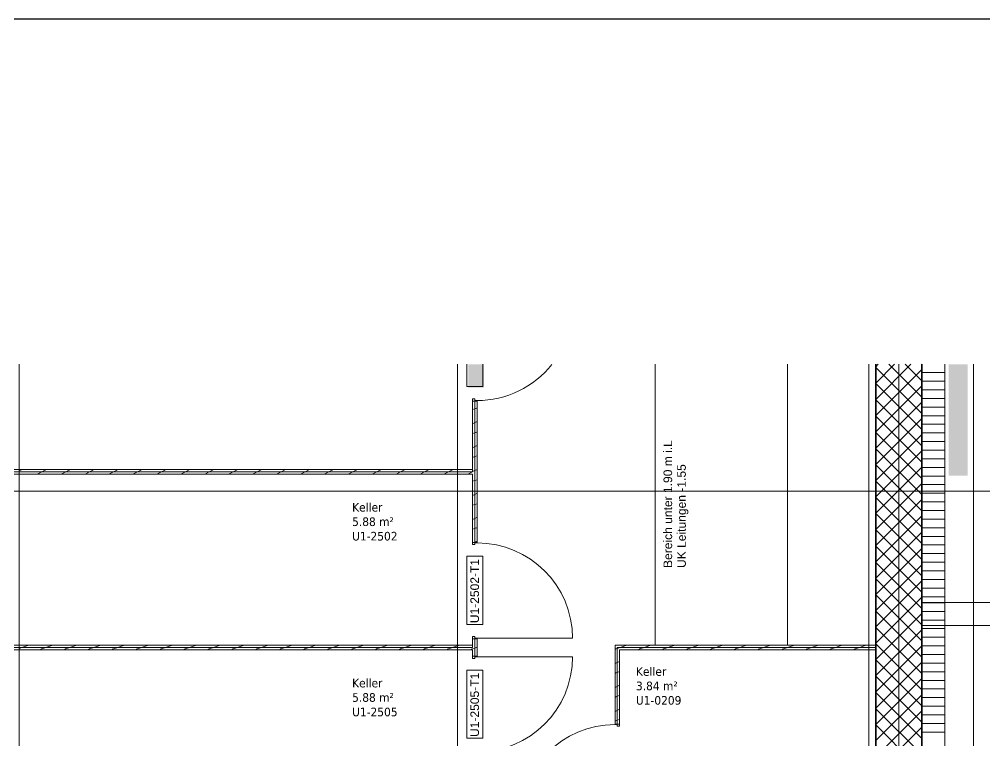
# Model space of a CAD drawing. Extents: x -932 to 937, y -179 to 471.
# Drawn here: x -816.6 to -648.6, y 340 to 465.5 of the extents above; entities that cross this region are included whole.
import ezdxf
from ezdxf.lldxf.tags import DXFTag

# ---------------------------------------------------------------- set-up
doc = ezdxf.new("R2010")
doc.units = 0
doc.layers.get('0').update_dxf_attribs({"lineweight": 13})
for name, color, linetype, lineweight in [('A-AREA-____-IDEN', 7, 'Continuous', 5), ('A-DOOR-____-IDEN', 7, 'Continuous', 5), ('A-DOOR-FRAM-MCUT', 7, 'Continuous', 9), ('A-DOOR-OPNG-OTLN', 7, 'Continuous', 9), ('A-FLOR-____-OVHD', 7, 'Strichpunkt - Fein', 9), ('A-WALL-____-MCUT', 7, 'Continuous', 35), ('A-WALL-____-PATT', 7, 'Continuous', 35), ('A-WALL-FNSH-MCUT', 7, 'Continuous', 35), ('E-LITE-EQPM-OTLN', 7, 'Continuous', 9), ('S-COLS-____-OTLN', 7, 'Continuous', 9), ('S-GRID-____-OTLN', 7, 'Continuous', 5), ('Text', 7, 'Continuous', 5)]:
    doc.layers.add(name, color=color, linetype=linetype, lineweight=lineweight)
doc.layers.add('A-DETL-____-OTLN', color=5, linetype='Continuous', lineweight=9, true_color=0x0000ff)
doc.styles.get("Standard").update_dxf_attribs({"font": 'arial.ttf'})
tags = doc.linetypes.add('_Rasterlinie_', pattern=[0.375, 0.2, -0.05, 0.075, -0.05]).pattern_tags.tags
tags[10:11] = [DXFTag(74, 4), DXFTag(75, 0), DXFTag(340, '0'), DXFTag(46, 1.0), DXFTag(50, 0.0), DXFTag(44, 0.0), DXFTag(45, 0.0)]
tags[8:9] = [DXFTag(74, 4), DXFTag(75, 0), DXFTag(340, '0'), DXFTag(46, 1.0), DXFTag(50, 0.0), DXFTag(44, 0.0), DXFTag(45, 0.0)]
tags[6:7] = [DXFTag(74, 4), DXFTag(75, 0), DXFTag(340, '0'), DXFTag(46, 1.0), DXFTag(50, 0.0), DXFTag(44, 0.0), DXFTag(45, 0.0)]
tags[4:5] = [DXFTag(74, 4), DXFTag(75, 0), DXFTag(340, '0'), DXFTag(46, 1.0), DXFTag(50, 0.0), DXFTag(44, 0.0), DXFTag(45, 0.0)]
tags = doc.linetypes.add('Gestrichelt', pattern=[0.1, 0.05, -0.05]).pattern_tags.tags
tags[6:7] = [DXFTag(74, 4), DXFTag(75, 0), DXFTag(340, '0'), DXFTag(46, 1.0), DXFTag(50, 0.0), DXFTag(44, 0.0), DXFTag(45, 0.0)]
tags[4:5] = [DXFTag(74, 4), DXFTag(75, 0), DXFTag(340, '0'), DXFTag(46, 1.0), DXFTag(50, 0.0), DXFTag(44, 0.0), DXFTag(45, 0.0)]
tags = doc.linetypes.add('Strichpunkt - Fein', pattern=[0.2, 0.1, -0.05, 0, -0.05]).pattern_tags.tags
tags[10:11] = [DXFTag(74, 4), DXFTag(75, 0), DXFTag(340, '0'), DXFTag(46, 1.0), DXFTag(50, 0.0), DXFTag(44, 0.0), DXFTag(45, 0.0)]
tags[8:9] = [DXFTag(74, 4), DXFTag(75, 0), DXFTag(340, '0'), DXFTag(46, 1.0), DXFTag(50, 0.0), DXFTag(44, 0.0), DXFTag(45, 0.0)]
tags[6:7] = [DXFTag(74, 4), DXFTag(75, 0), DXFTag(340, '0'), DXFTag(46, 1.0), DXFTag(50, 0.0), DXFTag(44, 0.0), DXFTag(45, 0.0)]
tags[4:5] = [DXFTag(74, 4), DXFTag(75, 0), DXFTag(340, '0'), DXFTag(46, 1.0), DXFTag(50, 0.0), DXFTag(44, 0.0), DXFTag(45, 0.0)]

# ---------------------------------------------------------------- blocks, each defined once
blk = doc.blocks.new('Referenz-A0UJ2H83XE', base_point=(-932.31, -115.76))
at = {"layer": 'A-DETL-____-OTLN', "color": 0, "linetype": 'Gestrichelt', "ltscale": 0.13}
for p, q in [((-705.94, 405.49), (-705.94, 356.61)), ((-682.94, 356.61), (-682.94, 405.49))]:
    blk.add_line(p, q, dxfattribs=at)
at = {"layer": 'A-DOOR-____-IDEN', "color": 0, "linetype": 'Continuous', "ltscale": 0.13}
for p, q in [((-738.73, 401.62), (-738.73, 405.49)), ((-735.95, 405.49), (-735.95, 401.62)), ((-735.95, 401.62), (-738.73, 401.62)), ((-738.73, 360.24), (-738.73, 372.08)), ((-738.73, 372.08), (-735.95, 372.08)), ((-735.95, 372.08), (-735.95, 360.24)), ((-735.95, 360.24), (-738.73, 360.24)), ((-738.73, 340.44), (-738.73, 352.28)), ((-738.73, 352.28), (-735.95, 352.28)), ((-735.95, 352.28), (-735.95, 340.44)), ((-735.95, 340.44), (-738.73, 340.44))]:
    blk.add_line(p, q, dxfattribs=at)
at = {"layer": 'A-DOOR-____-IDEN', "color": 7, "linetype": 'Continuous', "ltscale": 0.13, "true_color": 0xffffff}
for points in [[(-738.49, 401.44), (-738.49, 405.49), (-737.72, 405.49)], [(-738.49, 401.44), (-737.72, 405.49), (-735.73, 405.49)], [(-738.49, 401.44), (-735.73, 405.49), (-735.73, 401.44)]]:
    blk.add_solid(points, dxfattribs=at)
at = {"layer": 'A-DOOR-FRAM-MCUT', "color": 0, "linetype": 'Continuous', "ltscale": 0.13}
for p, q in [((-737.74, 399.49), (-737.34, 399.49)), ((-737.74, 399.09), (-737.74, 399.49)), ((-736.94, 399.09), (-737.74, 399.09)), ((-737.34, 399.49), (-737.34, 399.19)), ((-737.34, 399.19), (-736.94, 399.19)), ((-736.94, 399.19), (-736.94, 399.09)), ((-736.94, 374.51), (-737.74, 374.51)), ((-737.74, 374.51), (-737.74, 374.11)), ((-737.74, 374.11), (-737.34, 374.11)), ((-737.34, 374.11), (-737.34, 374.41)), ((-737.34, 374.41), (-736.94, 374.41)), ((-736.94, 374.41), (-736.94, 374.51)), ((-737.34, 358.11), (-737.74, 358.11)), ((-737.74, 358.11), (-737.74, 357.71)), ((-737.34, 357.81), (-737.34, 358.11)), ((-737.74, 357.71), (-736.94, 357.71)), ((-736.94, 357.81), (-737.34, 357.81)), ((-736.94, 357.71), (-736.94, 357.81)), ((-737.74, 354.71), (-736.94, 354.71)), ((-737.74, 354.31), (-737.74, 354.71)), ((-737.34, 354.61), (-737.34, 354.31)), ((-736.94, 354.61), (-737.34, 354.61)), ((-736.94, 354.71), (-736.94, 354.61)), ((-737.34, 354.31), (-737.74, 354.31)), ((-712.94, 342.89), (-712.14, 342.89)), ((-712.94, 342.79), (-712.94, 342.89)), ((-712.14, 342.89), (-712.14, 342.49)), ((-712.54, 342.79), (-712.94, 342.79)), ((-712.54, 342.49), (-712.54, 342.79)), ((-712.14, 342.49), (-712.54, 342.49))]:
    blk.add_line(p, q, dxfattribs=at)
at = {"layer": 'A-DOOR-OPNG-OTLN', "color": 0, "linetype": 'Continuous', "ltscale": 0.13}
for p, q in [((-736.94, 357.81), (-720.34, 357.81)), ((-736.94, 354.61), (-720.34, 354.61))]:
    blk.add_line(p, q, dxfattribs=at)
for centre, major_axis, end_param in [((-736.94, 415.79), (0, -16.6), 0.901019), ((-736.94, 357.81), (16.6, 0), 1.570796), ((-736.94, 354.61), (0, -16.6), 1.570796), ((-712.94, 326.19), (0, 16.6), 1.570796)]:
    blk.add_ellipse(centre, major_axis=major_axis, ratio=1, start_param=0, end_param=end_param, dxfattribs=at)
at = {"layer": 'A-FLOR-____-OVHD', "color": 0, "linetype": 'Strichpunkt - Fein', "ltscale": 0.13}
for p, q in [((-668.74, 405.49), (-668.74, 266.14)), ((-532.44, 364.04), (-659.54, 364.04)), ((-659.54, 360.04), (-528.44, 360.04))]:
    blk.add_line(p, q, dxfattribs=at)
at = {"layer": 'A-WALL-____-MCUT', "color": 0, "linetype": 'Continuous', "ltscale": 0.35}
for p, q in [((-667.54, 405.49), (-667.54, 264.94)), ((-659.54, 264.94), (-659.54, 405.49))]:
    blk.add_line(p, q, dxfattribs=at)
at = {"layer": 'A-WALL-____-MCUT', "color": 0, "linetype": 'Continuous', "lineweight": 9, "ltscale": 0.13}
for p, q in [((-655.54, 264.94), (-655.54, 405.49)), ((-737.34, 374.51), (-737.34, 399.09)), ((-737.74, 386.8), (-887.24, 386.8)), ((-737.74, 386.8), (-737.74, 387.2)), ((-737.74, 356.21), (-737.74, 356.61)), ((-737.34, 354.71), (-737.34, 357.71)), ((-737.74, 356.21), (-892.14, 356.21)), ((-667.54, 356.21), (-712.54, 356.21)), ((-712.54, 342.89), (-712.54, 356.21))]:
    blk.add_line(p, q, dxfattribs=at)
at = {"layer": 'A-WALL-____-PATT', "color": 0, "linetype": 'Continuous', "lineweight": 9, "ltscale": 0.13}
for p, q in [((-667.54, 405.05), (-667.11, 405.49)), ((-667.54, 402.22), (-664.28, 405.49)), ((-667.54, 399.39), (-661.45, 405.49)), ((-659.54, 399.78), (-665.25, 405.49)), ((-659.54, 402.61), (-662.42, 405.49)), ((-659.54, 405.44), (-659.59, 405.49)), ((-659.54, 396.95), (-667.54, 404.95)), ((-667.54, 396.56), (-659.54, 404.56)), ((-659.54, 404.05), (-655.54, 404.05)), ((-659.54, 394.13), (-667.54, 402.13)), ((-667.54, 393.74), (-659.54, 401.74)), ((-659.54, 402.55), (-655.54, 402.55)), ((-659.54, 401.05), (-655.54, 401.05)), ((-659.54, 391.3), (-667.54, 399.3)), ((-667.54, 390.91), (-659.54, 398.91)), ((-659.54, 399.55), (-655.54, 399.55)), ((-737.34, 397.76), (-737.74, 397.63)), ((-736.94, 397.89), (-737.34, 397.76)), ((-659.54, 398.05), (-655.54, 398.05)), ((-737.34, 395.34), (-737.74, 395.14)), ((-736.94, 395.54), (-737.34, 395.34)), ((-659.54, 388.47), (-667.54, 396.47)), ((-667.54, 388.08), (-659.54, 396.08)), ((-659.54, 396.55), (-655.54, 396.55)), ((-659.54, 395.05), (-655.54, 395.05)), ((-737.34, 393.59), (-737.74, 393.46)), ((-736.94, 393.73), (-737.34, 393.59)), ((-659.54, 385.64), (-667.54, 393.64)), ((-667.54, 385.25), (-659.54, 393.25)), ((-659.54, 393.55), (-655.54, 393.55)), ((-659.54, 392.05), (-655.54, 392.05)), ((-737.34, 391.17), (-737.74, 390.97)), ((-736.94, 391.37), (-737.34, 391.17)), ((-659.54, 382.81), (-667.54, 390.81)), ((-667.54, 382.42), (-659.54, 390.42)), ((-659.54, 390.55), (-655.54, 390.55)), ((-737.34, 389.43), (-737.74, 389.3)), ((-736.94, 389.56), (-737.34, 389.43)), ((-659.54, 389.05), (-655.54, 389.05)), ((-816.09, 387.2), (-816.64, 386.93)), ((-812.73, 386.8), (-813.53, 386.4)), ((-811.93, 387.2), (-812.73, 386.8)), ((-808.56, 386.8), (-809.36, 386.4)), ((-807.76, 387.2), (-808.56, 386.8)), ((-804.4, 386.8), (-805.2, 386.4)), ((-803.6, 387.2), (-804.4, 386.8)), ((-800.23, 386.8), (-801.03, 386.4)), ((-799.43, 387.2), (-800.23, 386.8)), ((-796.07, 386.8), (-796.87, 386.4)), ((-795.27, 387.2), (-796.07, 386.8)), ((-791.9, 386.8), (-792.7, 386.4)), ((-791.1, 387.2), (-791.9, 386.8)), ((-787.74, 386.8), (-788.54, 386.4)), ((-786.94, 387.2), (-787.74, 386.8)), ((-783.57, 386.8), (-784.37, 386.4)), ((-782.77, 387.2), (-783.57, 386.8)), ((-779.41, 386.8), (-780.21, 386.4)), ((-778.61, 387.2), (-779.41, 386.8)), ((-775.24, 386.8), (-776.04, 386.4)), ((-774.44, 387.2), (-775.24, 386.8)), ((-771.08, 386.8), (-771.88, 386.4)), ((-770.28, 387.2), (-771.08, 386.8)), ((-766.91, 386.8), (-767.71, 386.4)), ((-766.11, 387.2), (-766.91, 386.8)), ((-762.75, 386.8), (-763.55, 386.4)), ((-761.95, 387.2), (-762.75, 386.8)), ((-758.58, 386.8), (-759.38, 386.4)), ((-757.78, 387.2), (-758.58, 386.8)), ((-754.42, 386.8), (-755.22, 386.4)), ((-753.62, 387.2), (-754.42, 386.8)), ((-750.26, 386.8), (-751.06, 386.4)), ((-749.46, 387.2), (-750.26, 386.8)), ((-746.09, 386.8), (-746.89, 386.4)), ((-745.29, 387.2), (-746.09, 386.8)), ((-741.93, 386.8), (-742.73, 386.4)), ((-741.13, 387.2), (-741.93, 386.8)), ((-737.76, 386.8), (-738.56, 386.4)), ((-737.74, 386.81), (-737.76, 386.8)), ((-737.34, 387.01), (-737.74, 386.81)), ((-736.94, 387.21), (-737.34, 387.01)), ((-659.54, 379.98), (-667.54, 387.98)), ((-667.54, 379.59), (-659.54, 387.59)), ((-659.54, 387.55), (-655.54, 387.55)), ((-737.34, 385.26), (-737.74, 385.13)), ((-736.94, 385.4), (-737.34, 385.26)), ((-659.54, 377.15), (-667.54, 385.15)), ((-659.54, 386.05), (-655.54, 386.05)), ((-667.54, 376.77), (-659.54, 384.77)), ((-659.54, 384.55), (-655.54, 384.55)), ((-737.34, 382.84), (-737.74, 382.64)), ((-736.94, 383.04), (-737.34, 382.84)), ((-659.54, 374.33), (-667.54, 382.33)), ((-667.54, 373.94), (-659.54, 381.94)), ((-659.54, 383.05), (-655.54, 383.05)), ((-659.54, 381.55), (-655.54, 381.55)), ((-737.34, 381.1), (-737.74, 380.97)), ((-736.94, 381.23), (-737.34, 381.1)), ((-659.54, 380.05), (-655.54, 380.05)), ((-737.34, 378.68), (-737.74, 378.48)), ((-736.94, 378.88), (-737.34, 378.68)), ((-659.54, 371.5), (-667.54, 379.5)), ((-667.54, 371.11), (-659.54, 379.11)), ((-659.54, 378.55), (-655.54, 378.55)), ((-737.34, 376.94), (-737.74, 376.8)), ((-736.94, 377.07), (-737.34, 376.94)), ((-659.54, 368.67), (-667.54, 376.67)), ((-659.54, 377.05), (-655.54, 377.05)), ((-667.54, 368.28), (-659.54, 376.28)), ((-659.54, 375.55), (-655.54, 375.55)), ((-737.34, 374.52), (-737.35, 374.51)), ((-736.94, 374.72), (-737.34, 374.52)), ((-659.54, 365.84), (-667.54, 373.84)), ((-667.54, 365.45), (-659.54, 373.45)), ((-659.54, 374.05), (-655.54, 374.05)), ((-659.54, 372.55), (-655.54, 372.55)), ((-659.54, 363.01), (-667.54, 371.01)), ((-667.54, 362.62), (-659.54, 370.62)), ((-659.54, 371.05), (-655.54, 371.05)), ((-659.54, 360.18), (-667.54, 368.18)), ((-659.54, 369.55), (-655.54, 369.55)), ((-659.54, 368.05), (-655.54, 368.05)), ((-667.54, 359.79), (-659.54, 367.79)), ((-659.54, 366.55), (-655.54, 366.55)), ((-659.54, 357.36), (-667.54, 365.36)), ((-667.54, 356.97), (-659.54, 364.97)), ((-659.54, 365.05), (-655.54, 365.05)), ((-659.54, 363.99), (-655.54, 363.99)), ((-659.54, 354.53), (-667.54, 362.53)), ((-667.54, 354.14), (-659.54, 362.14)), ((-659.54, 362.49), (-655.54, 362.49)), ((-659.54, 351.7), (-667.54, 359.7)), ((-659.54, 360.99), (-655.54, 360.99)), ((-667.54, 351.31), (-659.54, 359.31)), ((-659.54, 359.49), (-655.54, 359.49)), ((-659.54, 357.99), (-655.54, 357.99)), ((-814.98, 356.61), (-816.18, 356.21)), ((-810.81, 356.61), (-812.01, 356.21)), ((-806.65, 356.61), (-807.85, 356.21)), ((-802.48, 356.61), (-803.68, 356.21)), ((-798.32, 356.61), (-799.52, 356.21)), ((-794.15, 356.61), (-795.35, 356.21)), ((-789.99, 356.61), (-791.19, 356.21)), ((-785.82, 356.61), (-787.02, 356.21)), ((-781.66, 356.61), (-782.86, 356.21)), ((-777.49, 356.61), (-778.69, 356.21)), ((-773.33, 356.61), (-774.53, 356.21)), ((-769.17, 356.61), (-770.37, 356.21)), ((-765, 356.61), (-766.2, 356.21)), ((-760.84, 356.61), (-762.04, 356.21)), ((-756.67, 356.61), (-757.87, 356.21)), ((-752.51, 356.61), (-753.71, 356.21)), ((-748.34, 356.61), (-749.54, 356.21)), ((-744.18, 356.61), (-745.38, 356.21)), ((-740.01, 356.61), (-741.21, 356.21)), ((-737.63, 357.71), (-737.74, 357.66)), ((-710.86, 356.61), (-712.06, 356.21)), ((-706.69, 356.61), (-707.89, 356.21)), ((-702.53, 356.61), (-703.73, 356.21)), ((-698.37, 356.61), (-699.57, 356.21)), ((-694.2, 356.61), (-695.4, 356.21)), ((-690.04, 356.61), (-691.24, 356.21)), ((-685.87, 356.61), (-687.07, 356.21)), ((-681.71, 356.61), (-682.91, 356.21)), ((-677.54, 356.61), (-678.74, 356.21)), ((-673.38, 356.61), (-674.58, 356.21)), ((-669.21, 356.61), (-670.41, 356.21)), ((-659.54, 348.87), (-667.54, 356.87)), ((-667.54, 348.48), (-659.54, 356.48)), ((-659.54, 356.49), (-655.54, 356.49)), ((-816.18, 356.21), (-816.64, 356.05)), ((-812.78, 355.95), (-812.97, 355.81)), ((-812.01, 356.21), (-812.75, 355.97)), ((-808.61, 355.95), (-808.8, 355.81)), ((-807.85, 356.21), (-808.58, 355.97)), ((-804.45, 355.95), (-804.64, 355.81)), ((-803.68, 356.21), (-804.42, 355.97)), ((-800.28, 355.95), (-800.47, 355.81)), ((-799.52, 356.21), (-800.25, 355.97)), ((-796.12, 355.95), (-796.31, 355.81)), ((-795.35, 356.21), (-796.09, 355.97)), ((-791.95, 355.95), (-792.14, 355.81)), ((-791.19, 356.21), (-791.92, 355.97)), ((-787.79, 355.95), (-787.98, 355.81)), ((-787.02, 356.21), (-787.76, 355.97)), ((-783.62, 355.95), (-783.81, 355.81)), ((-782.86, 356.21), (-783.59, 355.97)), ((-779.46, 355.95), (-779.65, 355.81)), ((-778.69, 356.21), (-779.43, 355.97)), ((-775.29, 355.95), (-775.48, 355.81)), ((-774.53, 356.21), (-775.26, 355.97)), ((-771.13, 355.95), (-771.32, 355.81)), ((-770.37, 356.21), (-771.1, 355.97)), ((-766.96, 355.95), (-767.15, 355.81)), ((-766.2, 356.21), (-766.93, 355.97)), ((-762.8, 355.95), (-762.99, 355.81)), ((-762.04, 356.21), (-762.77, 355.97)), ((-758.63, 355.95), (-758.82, 355.81)), ((-757.87, 356.21), (-758.6, 355.97)), ((-754.46, 355.95), (-754.66, 355.81)), ((-753.71, 356.21), (-754.44, 355.97)), ((-750.3, 355.95), (-750.49, 355.81)), ((-749.54, 356.21), (-750.27, 355.97)), ((-746.13, 355.95), (-746.33, 355.81)), ((-745.38, 356.21), (-746.11, 355.97)), ((-741.97, 355.95), (-742.16, 355.81)), ((-741.21, 356.21), (-741.94, 355.97)), ((-737.8, 355.95), (-738, 355.81)), ((-737.74, 355.98), (-737.78, 355.97)), ((-737.34, 356.11), (-737.74, 355.98)), ((-736.94, 356.25), (-737.34, 356.11)), ((-712.81, 355.96), (-712.94, 355.86)), ((-712.54, 356.05), (-712.79, 355.97)), ((-712.06, 356.21), (-712.54, 356.05)), ((-708.65, 355.96), (-708.84, 355.81)), ((-707.89, 356.21), (-708.62, 355.97)), ((-704.48, 355.96), (-704.68, 355.81)), ((-703.73, 356.21), (-704.45, 355.97)), ((-700.32, 355.96), (-700.51, 355.81)), ((-699.57, 356.21), (-700.29, 355.97)), ((-696.15, 355.96), (-696.35, 355.81)), ((-695.4, 356.21), (-696.12, 355.97)), ((-691.99, 355.96), (-692.18, 355.81)), ((-691.24, 356.21), (-691.96, 355.97)), ((-687.82, 355.96), (-688.02, 355.81)), ((-687.07, 356.21), (-687.79, 355.97)), ((-683.65, 355.96), (-683.85, 355.81)), ((-682.91, 356.21), (-683.63, 355.97)), ((-679.49, 355.96), (-679.69, 355.81)), ((-678.74, 356.21), (-679.46, 355.97)), ((-675.32, 355.96), (-675.52, 355.81)), ((-674.58, 356.21), (-675.3, 355.97)), ((-671.16, 355.96), (-671.36, 355.81)), ((-670.41, 356.21), (-671.13, 355.97)), ((-659.54, 354.99), (-655.54, 354.99)), ((-712.54, 353.6), (-712.94, 353.4)), ((-712.14, 353.8), (-712.54, 353.6)), ((-659.54, 346.04), (-667.54, 354.04)), ((-667.54, 345.65), (-659.54, 353.65)), ((-659.54, 353.49), (-655.54, 353.49)), ((-712.81, 351.79), (-712.94, 351.69)), ((-712.54, 351.88), (-712.78, 351.8)), ((-712.14, 352.02), (-712.54, 351.88)), ((-659.54, 351.99), (-655.54, 351.99)), ((-712.14, 349.63), (-712.54, 349.43)), ((-659.54, 343.21), (-667.54, 351.21)), ((-667.54, 342.82), (-659.54, 350.82)), ((-659.54, 350.49), (-655.54, 350.49)), ((-712.54, 349.43), (-712.94, 349.23)), ((-659.54, 340.39), (-667.54, 348.39)), ((-667.54, 340), (-659.54, 348)), ((-659.54, 348.99), (-655.54, 348.99)), ((-712.81, 347.63), (-712.94, 347.53)), ((-712.54, 347.72), (-712.78, 347.64)), ((-712.14, 347.85), (-712.54, 347.72)), ((-659.54, 347.49), (-655.54, 347.49)), ((-712.54, 345.27), (-712.94, 345.07)), ((-712.14, 345.47), (-712.54, 345.27)), ((-659.54, 337.56), (-667.54, 345.56)), ((-667.54, 337.17), (-659.54, 345.17)), ((-659.54, 345.99), (-655.54, 345.99)), ((-712.81, 343.46), (-712.94, 343.36)), ((-712.54, 343.55), (-712.78, 343.47)), ((-712.14, 343.69), (-712.54, 343.55)), ((-659.54, 344.49), (-655.54, 344.49)), ((-659.54, 342.99), (-655.54, 342.99)), ((-659.54, 334.73), (-667.54, 342.73)), ((-667.54, 334.34), (-659.54, 342.34)), ((-659.54, 341.49), (-655.54, 341.49))]:
    blk.add_line(p, q, dxfattribs=at)
at = {"layer": 'A-WALL-FNSH-MCUT', "color": 0, "linetype": 'Continuous', "lineweight": 9, "ltscale": 0.13}
for p, q in [((-816.64, 264.94), (-816.64, 405.49)), ((-737.74, 399.09), (-737.74, 387.2)), ((-736.94, 399.09), (-737.74, 399.09)), ((-736.94, 374.51), (-736.94, 399.09)), ((-737.74, 387.2), (-887.24, 387.2)), ((-887.24, 386.4), (-737.74, 386.4)), ((-737.74, 386.4), (-737.74, 374.51)), ((-737.74, 374.51), (-736.94, 374.51)), ((-737.74, 356.61), (-892.14, 356.61)), ((-737.74, 357.71), (-737.74, 356.61)), ((-736.94, 357.71), (-737.74, 357.71)), ((-736.94, 354.71), (-736.94, 357.71)), ((-667.54, 356.61), (-712.94, 356.61)), ((-712.94, 356.61), (-712.94, 342.89)), ((-892.14, 355.81), (-737.74, 355.81)), ((-737.74, 355.81), (-737.74, 354.71)), ((-737.74, 354.71), (-736.94, 354.71)), ((-712.14, 355.81), (-667.54, 355.81)), ((-712.14, 342.89), (-712.14, 355.81)), ((-712.94, 342.89), (-712.14, 342.89))]:
    blk.add_line(p, q, dxfattribs=at)
at = {"layer": 'E-LITE-EQPM-OTLN', "color": 0, "linetype": 'Continuous', "ltscale": 0.13}
for p, q in [((-655.5, 392.39), (-655.54, 392.39)), ((-655.54, 392.39), (-655.5, 392.39)), ((-655.54, 392), (-655.5, 392)), ((-655.5, 392), (-655.54, 392)), ((-655.5, 366.6), (-655.5, 392.39)), ((-655.5, 392.39), (-655.5, 392)), ((-655.5, 367), (-655.5, 392)), ((-655.5, 392), (-655.5, 367)), ((-655.5, 367), (-655.5, 392)), ((-655.54, 367), (-655.5, 367)), ((-655.54, 367), (-655.5, 367)), ((-655.5, 366.6), (-655.54, 366.6)), ((-655.5, 366.6), (-655.54, 366.6)), ((-655.5, 367), (-655.5, 366.6))]:
    blk.add_line(p, q, dxfattribs=at)
at = {"layer": 'S-COLS-____-OTLN', "color": 0, "linetype": 'Continuous', "ltscale": 0.13}
blk.add_line((-650.54, 321.23), (-650.54, 405.49), dxfattribs=at)
at = {"layer": 'S-GRID-____-OTLN', "color": 0, "linetype": '_Rasterlinie_', "ltscale": 0.13}
for p, q in [((-740.34, 226.94), (-740.34, 405.49)), ((-663.54, 226.94), (-663.54, 405.49)), ((-930.58, 383.44), (290.25, 383.44))]:
    blk.add_line(p, q, dxfattribs=at)
at = {"layer": 'Text', "color": 7, "linetype": 'Continuous', "ltscale": 0.13, "true_color": 0xffffff}
for points in [[(-654.87, 386.14), (-654.87, 405.49), (-652.81, 405.49)], [(-654.87, 386.14), (-652.81, 405.49), (-651.54, 405.49)], [(-654.87, 386.14), (-651.54, 405.49), (-651.54, 386.14)]]:
    blk.add_solid(points, dxfattribs=at)
at = {"layer": 'A-AREA-____-IDEN', "color": 0, "linetype": 'Continuous', "ltscale": 0.13, "char_height": 1.5, "attachment_point": 1}
for s, insert in [('{\\W0.9;\\fVerdana;Keller}', (-758.71, 381.36)), ('{\\W0.9;\\fVerdana;5.88 m²}', (-758.71, 378.85)), ('{\\W0.9;\\fVerdana;U1-2502}', (-758.71, 376.33)), ('{\\W0.9;\\fVerdana;Keller}', (-709.3, 352.78)), ('{\\W0.9;\\fVerdana;Keller}', (-758.71, 350.77)), ('{\\W0.9;\\fVerdana;3.84 m²}', (-709.3, 350.27)), ('{\\W0.9;\\fVerdana;5.88 m²}', (-758.71, 348.26)), ('{\\W0.9;\\fVerdana;U1-0209}', (-709.3, 347.76)), ('{\\W0.9;\\fVerdana;U1-2505}', (-758.71, 345.74))]:
    blk.add_mtext(s, dxfattribs=dict(at, insert=insert))
at = {"layer": 'A-DOOR-____-IDEN', "color": 0, "linetype": 'Continuous', "ltscale": 0.13, "char_height": 1.5, "attachment_point": 1, "rotation": 90}
for s, insert in [('{\\fArial;U1-2502-T1}', (-738.12, 360.44)), ('{\\fArial;U1-2505-T1}', (-738.12, 340.64))]:
    blk.add_mtext(s, dxfattribs=dict(at, insert=insert))
at = {"layer": 'Text', "color": 0, "linetype": 'Continuous', "ltscale": 0.13, "char_height": 1.5, "attachment_point": 1, "rotation": 90}
for s, insert in [('{\\fArial;Bereich unter 1.90 m i.L}', (-704.5, 370.05)), ('{\\fArial;UK Leitungen -1.55}', (-702.12, 370.05))]:
    blk.add_mtext(s, dxfattribs=dict(at, insert=insert))

msp = doc.modelspace()

# ---------------------------------------------------------------- linework, layer by layer
at = {"color": 0, "linetype": 'ByBlock', "lineweight": -2, "ltscale": 0.13}
msp.add_line((607.58, 465.53), (-932.42, 465.53), dxfattribs=at)

# ---------------------------------------------------------------- block references
at = {"color": 9, "lineweight": 25, "ltscale": 0.25, "true_color": 0xc0c0c0}
msp.add_blockref('Referenz-A0UJ2H83XE', (-932.31, -115.76), dxfattribs=at)

doc.saveas('drawing.dxf')
